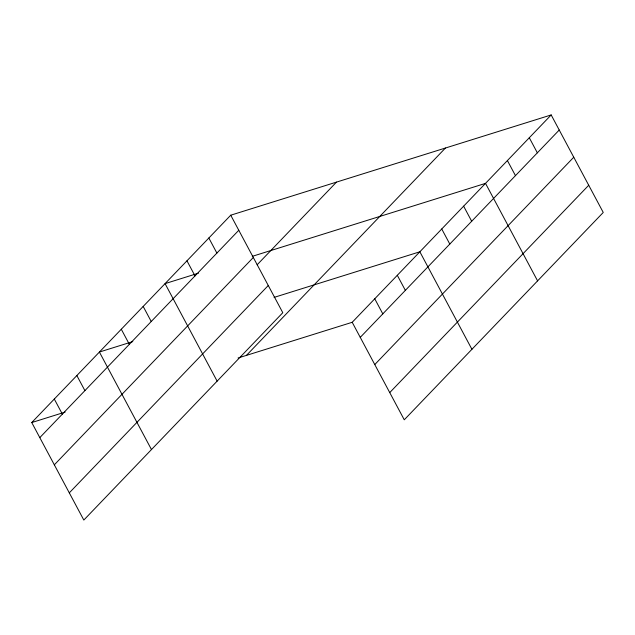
<?xml version="1.0" encoding="UTF-8"?>
<svg xmlns="http://www.w3.org/2000/svg" width="635" height="635" viewBox="0 0 635 635"><rect width="100%" height="100%" fill="white"/><g stroke="black" fill="none" stroke-linecap="round" stroke-linejoin="round"><path stroke-width="0.95" d="M230.735 215.201L282.797 312.706L83.82 520.057L31.75 422.545L230.735 215.201L551.18 114.943L603.25 212.455L404.265 419.798L352.203 322.294L551.18 114.943M39.799 437.626L238.784 230.275M54.324 464.828L253.309 257.477M257.135 264.795L336.479 182.118M69.294 492.855L268.272 285.504M246.451 355.378L445.437 148.026M360.251 337.368L559.237 130.024M374.777 364.569L573.762 157.226M389.739 392.597L588.724 185.253M198.461 273.177L165.068 283.623L217.13 381.135M252.262 256.342L485.521 183.372L537.583 280.876M132.794 341.598L99.401 352.044L151.471 449.556M274.066 297.402L419.854 251.793L471.924 349.306M31.75 422.545L65.143 412.099M238.069 357.997L352.203 322.294M529.296 137.755L537.345 152.829M507.405 160.56L515.461 175.641M463.629 206.177L471.686 221.258M441.746 228.981L449.794 244.062M397.304 275.288L405.352 290.37M374.753 298.791L382.802 313.873M208.844 238.006L216.892 253.087M186.96 260.81L195.008 275.892M143.177 306.427L151.233 321.508M121.293 329.24L129.342 344.321M76.851 375.547L84.907 390.628M54.3 399.042L62.349 414.123"/></g></svg>
